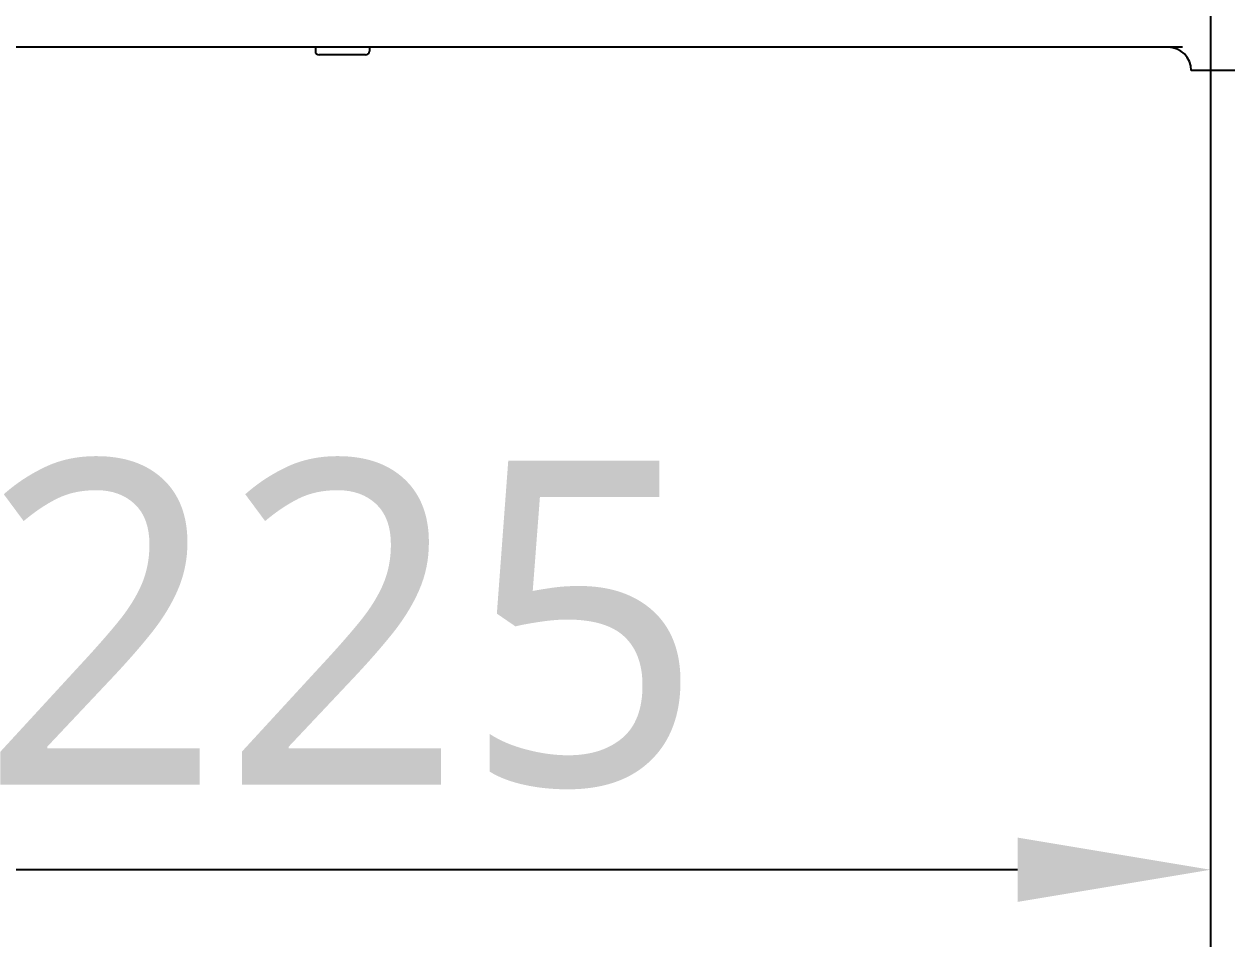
# Model space of a CAD drawing. Header units: millimetres. Extents: x 5828 to 7155, y 123 to 421.
# Drawn here: x 6515.3 to 6523.1, y 221.47 to 227.45 of the extents above; entities that cross this region are included whole.
import ezdxf

# ---------------------------------------------------------------- set-up
doc = ezdxf.new("R2010")
doc.units = ezdxf.units.MM
doc.layers.add('外形图', color=7, linetype='Continuous')
doc.layers.add('尺寸标注', color=7, linetype='Continuous')
doc.styles.add('微软雅黑', font='msyh.ttc', dxfattribs={"height": 2})
doc.dimstyles.new('尺寸标注_1_20比例', dxfattribs={"dimtxt": 1.5, "dimasz": 1.25, "dimexe": 0.5, "dimexo": 0.4, "dimgap": 0.5, "dimtad": 1, "dimdec": 1, "dimlfac": 20, "dimdsep": 46, "dimtxsty": '微软雅黑', "dimcen": 0.09, "dimadec": 0, "dimazin": 0, "dimtp": 0.01, "dimtm": 0.01, "dimtfac": 1, "dimtdec": 1, "dimtofl": 0, "dimtmove": 0, "dimatfit": 3, "dimfxl": 1, "dimtolj": 1, "dimarcsym": 0})

# ---------------------------------------------------------------- blocks, each defined once
blk = doc.blocks.new('*D1060')
at = {"layer": 'Defpoints', "color": 0}
for p in [(6511.7396, 231.3231), (6522.9899, 231.2412), (6511.7396, 221.9691)]:
    blk.add_point(p, dxfattribs=at)
at = {"layer": '尺寸标注', "color": 0, "linetype": 'Continuous', "lineweight": -2}
for p, q in [((6511.7396, 230.9231), (6511.7396, 221.4691)), ((6522.9899, 230.8412), (6522.9899, 221.4691)), ((6521.7399, 221.9691), (6512.9896, 221.9691))]:
    blk.add_line(p, q, dxfattribs=at)
at = {"layer": '尺寸标注', "color": 0}
for points in [[(6512.9896, 222.1775), (6512.9896, 221.7608), (6511.7396, 221.9691)], [(6521.7399, 221.7608), (6521.7399, 222.1775), (6522.9899, 221.9691)]]:
    blk.add_solid(points, dxfattribs=at)
at = {"layer": '尺寸标注', "color": 0, "insert": (6517.3647, 223.555), "char_height": 2, "attachment_point": 5, "style": '微软雅黑'}
blk.add_mtext('\\A1;\\A1;{\\H1.05x;225}', dxfattribs=at)

msp = doc.modelspace()

# ---------------------------------------------------------------- linework, layer by layer
at = {"layer": '外形图', "color": 0, "linetype": 'Continuous'}
for p, q in [((6522.808, 227.2987), (6511.9214, 227.2987)), ((6517.1897, 227.2987), (6517.1897, 227.2737)), ((6517.5397, 227.2987), (6517.5397, 227.2737)), ((6517.5147, 227.2487), (6517.2147, 227.2487)), ((6527.2408, 227.1487), (6522.8649, 227.1487))]:
    msp.add_line(p, q, dxfattribs=at)
for centre, radius, start, end in [((6522.7149, 227.1487), 0.15, 0, 90), ((6517.2147, 227.2737), 0.025, 180, 270), ((6517.5147, 227.2737), 0.025, 270, 0)]:
    msp.add_arc(centre, radius, start, end, dxfattribs=at)

# ---------------------------------------------------------------- dimensions: what is measured, and where the dimension line sits
at = {"layer": '尺寸标注', "color": 0, "linetype": 'Continuous'}
dim = msp.add_linear_dim(base=(6511.7396, 221.9691), p1=(6522.9899, 231.2412), p2=(6511.7396, 231.3231), text='\\A1;{\\H1.05x;225}', dimstyle='尺寸标注_1_20比例', override={"dimtxsty": '微软雅黑'}, dxfattribs=at)
dim.commit()
dim.dimension.update_dxf_attribs({"geometry": '*D1060', "text_midpoint": (6517.3647, 223.555)})

doc.saveas('drawing.dxf')
